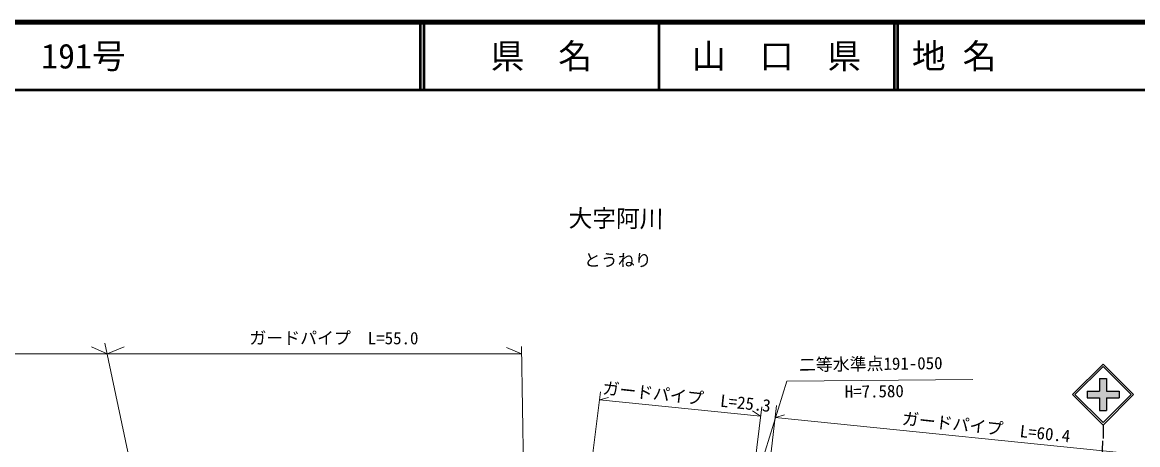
# Model space of a CAD drawing. Units: millimetres, scale not verified. Extents: x 40000 to 680000, y 20000 to 380000.
# Drawn here: x 238943 to 403743, y 317508 to 380000 of the extents above; entities that cross this region are included whole.
import ezdxf
from ezdxf.enums import TextEntityAlignment as Align

# ---------------------------------------------------------------- set-up
doc = ezdxf.new("R2010")
doc.units = ezdxf.units.MM
doc.header["$LTSCALE"] = 1000
doc.layers.add('M-BMK-HTXT', color=7, linetype='Continuous')
for name, color, linetype, lineweight in [('M-STR-HTXT', 7, 'Continuous', 13), ('M-STR-STRC', 7, 'Continuous', 25), ('M-TTL', 2, 'Continuous', 140), ('M-TTL-LINE', 7, 'Continuous', 50), ('M-TTL-TXT', 7, 'Continuous', 50)]:
    doc.layers.add(name, color=color, linetype=linetype, lineweight=lineweight)
doc.styles.add('ＭＳ ゴシック', font='')
doc.styles.get('ＭＳ ゴシック').set_extended_font_data('MS Gothic')

# ---------------------------------------------------------------- blocks, each defined once
blk = doc.blocks.new('open_arrow')
at = {"color": 0, "linetype": 'Continuous', "lineweight": -2}
blk.add_lwpolyline([(7.5, 1.25), (0, 0), (7.5, -1.25)], dxfattribs=at)

msp = doc.modelspace()

# ---------------------------------------------------------------- hatches: boundary and pattern name
at = {"layer": 'M-STR-STRC'}
msp.add_hatch(color=256, dxfattribs=at).paths.add_polyline_path([(396262, 325422), (398123, 325422), (398124, 327282), (399124, 327282), (399123, 325422), (400982, 325422), (400982, 324422), (399123, 324422), (399122, 322562), (398122, 322562), (398123, 324422), (396262, 324422)])

# ---------------------------------------------------------------- linework, layer by layer
at = {"layer": 'M-STR-HTXT'}
for p, q in [((251486, 330943), (249180, 331969)), ((261408, 284083), (251152, 332521)), ((251486, 330943), (253992, 331969)), ((312703, 330943), (310477, 331890)), ((313474, 282821), (312686, 332048)), ((207512, 330943), (312703, 330943)), ((318839, 280533), (324361, 325342)), ((324217, 324169), (325544, 324514)), ((348020, 321746), (324217, 324169)), ((342979, 279587), (348186, 323133)), ((344872, 277220), (350394, 323291)), ((348020, 321746), (346844, 322502)), ((409704, 315468), (350183, 321526)), ((350242, 321520), (351538, 321910))]:
    msp.add_line(p, q, dxfattribs=at)
msp.add_lwpolyline([(379372, 327153), (351909, 326907), (337808, 281341)], dxfattribs=at)
at = {"layer": 'M-STR-STRC'}
for p, q in [((394122, 324922), (398622, 329422)), ((394476, 324922), (398622, 329069)), ((403122, 324922), (398622, 329422)), ((402769, 324922), (398622, 329069)), ((398124, 327282), (398123, 325422)), ((398124, 327282), (399124, 327282)), ((399124, 327282), (399123, 325422)), ((394122, 324922), (398622, 320422)), ((394476, 324922), (398622, 320775)), ((396262, 325422), (396262, 324422)), ((396262, 325422), (398123, 325422)), ((398622, 320775), (402769, 324922)), ((398622, 320422), (403122, 324922)), ((399123, 325422), (400982, 325422)), ((400982, 325422), (400982, 324422)), ((396262, 324422), (398123, 324422)), ((398123, 324422), (398122, 322562)), ((399123, 324422), (399122, 322562)), ((399123, 324422), (400982, 324422)), ((398122, 322562), (399122, 322562)), ((398622, 320422), (398622, 318422)), ((397018, 271067), (398596, 318084))]:
    msp.add_line(p, q, dxfattribs=at)
at = {"layer": 'M-TTL'}
msp.add_line((680000, 380000), (40000, 380000), dxfattribs=at)
at = {"layer": 'M-TTL-LINE'}
for p, q in [((297750, 380000), (297750, 370000)), ((298250, 380000), (298250, 370000)), ((333000, 380000), (333000, 370000)), ((367750, 380000), (367750, 370000)), ((368250, 380000), (368250, 370000)), ((40000, 370000), (680000, 370000))]:
    msp.add_line(p, q, dxfattribs=at)

# ---------------------------------------------------------------- block references
at = {"layer": 'M-STR-HTXT', "rotation": 180.5}
msp.add_blockref('open_arrow', (379372, 327153), dxfattribs=at)

# ---------------------------------------------------------------- texts
at = {"layer": 'M-BMK-HTXT', "style": 'ＭＳ ゴシック'}
for s, height, p in [('大字阿川', 2566, (326656, 348931)), ('とうねり', 1833, (326917, 343350))]:
    msp.add_text(s, height=height, rotation=359.729, dxfattribs=at).set_placement(p, align=Align.BOTTOM_CENTER)
at = {"layer": 'M-STR-HTXT', "style": 'ＭＳ ゴシック'}
for s, rotation, p in [('ガードパイプ\u3000L=55.0', 359.912, (284978, 331824)), ('二等水準点191-050', 0.724, (364314, 328004)), ('ガードパイプ\u3000L=25.3', 353.834, (336945, 323138)), ('H=7.580', 0.724, (364840, 323952)), ('ガードパイプ\u3000L=60.4', 353.834, (381202, 318641))]:
    msp.add_text(s, height=1833, rotation=rotation, dxfattribs=at).set_placement(p, align=Align.BOTTOM_CENTER)
at = {"layer": 'M-TTL-TXT', "style": 'ＭＳ ゴシック'}
for s, p in [('一般国道\u3000191号', (216734, 375000)), ('地 名', (370380, 375000))]:
    msp.add_text(s, height=3666, dxfattribs=at).set_placement(p, align=Align.MIDDLE_LEFT)
for s, p in [('県\u3000名', (315625, 375000)), ('山\u3000口\u3000県', (350375, 375000))]:
    msp.add_text(s, height=3666, dxfattribs=at).set_placement(p, align=Align.MIDDLE_CENTER)

doc.saveas('drawing.dxf')
